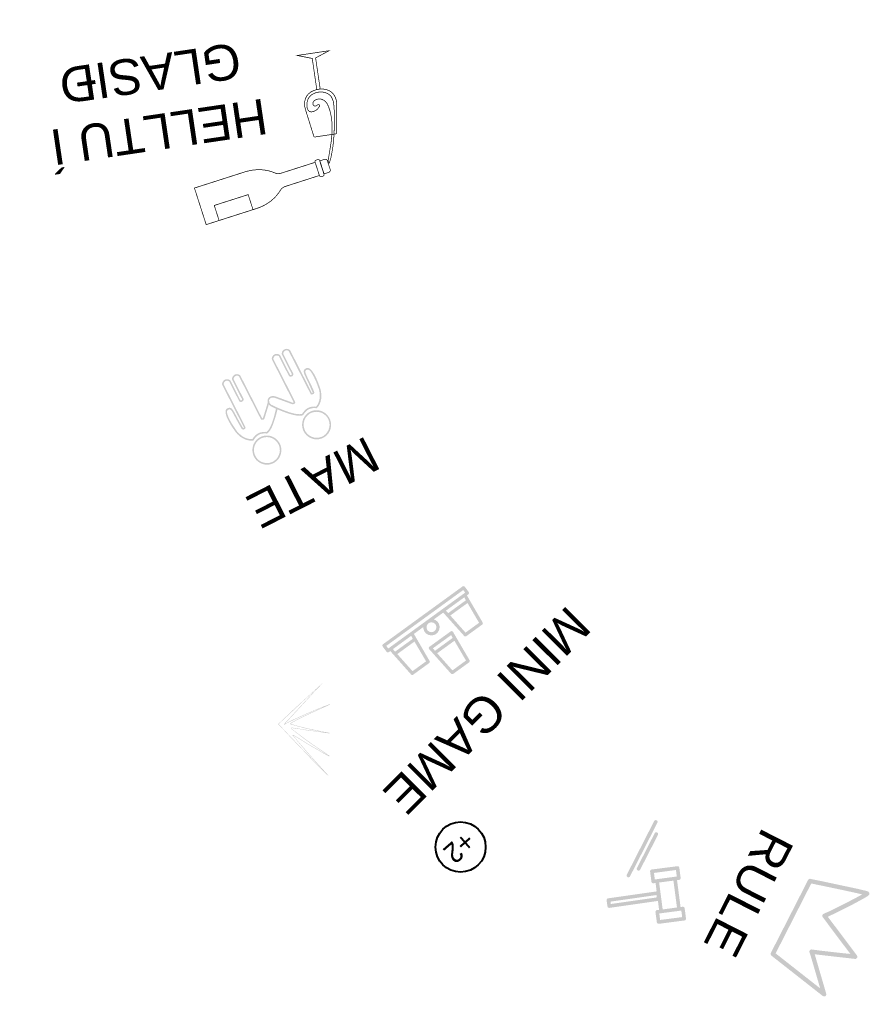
# Model space of a CAD drawing. Header units: millimetres. Extents: x -194 to 314, y -198 to 195.
# Drawn here: x -193.8 to -57, y -166.8 to -9.5 of the extents above; entities that cross this region are included whole.
import ezdxf

# ---------------------------------------------------------------- set-up
doc = ezdxf.new("R2010")
doc.units = ezdxf.units.MM
doc.header["$MEASUREMENT"] = 0
doc.layers.add('H', color=7, linetype='Continuous')
doc.layers.add('P', color=7, linetype='Continuous')
doc.styles.add('PDF AlfaSlabOne', font='arial.ttf')

msp = doc.modelspace()

# ---------------------------------------------------------------- hatches: boundary and pattern name
at = {"layer": 'H', "linetype": 'Continuous'}
for points in [[(-144.16, -131.24), (-144.36, -131.1), (-144.49, -130.98), (-145.17, -130.28), (-145.86, -129.6), (-147.09, -128.35), (-147.63, -127.79), (-148.17, -127.21), (-148.88, -126.48), (-149.59, -125.74), (-150.07, -125.24), (-150.76, -124.49), (-151.24, -123.98), (-151.46, -123.73), (-151.64, -123.55), (-151.99, -123.19), (-152.17, -123.01), (-152.19, -122.99), (-152.2, -122.95), (-152.17, -122.88), (-152.02, -122.75), (-151.77, -122.52), (-151.41, -122.18), (-151.17, -121.95), (-150.75, -121.55), (-149.92, -120.76), (-148.65, -119.59), (-147.81, -118.82), (-147.47, -118.51), (-146.82, -117.91), (-145.82, -117.02), (-145.16, -116.41), (-145.1, -116.38), (-145.47, -116.8), (-146.23, -117.59), (-147.37, -118.83), (-149.63, -121.28), (-151.14, -122.91), (-150.96, -122.83), (-150.79, -122.73), (-150.62, -122.63), (-150.29, -122.46), (-149.77, -122.21), (-149.43, -122.07), (-148.88, -121.8), (-147.75, -121.3), (-147.19, -121.06), (-146.87, -120.92), (-146.22, -120.64), (-145.57, -120.38), (-144.93, -120.11), (-144.6, -120), (-144.27, -119.86), (-143.93, -119.74), (-143.91, -119.72), (-143.88, -119.71), (-143.87, -119.8), (-143.89, -119.81), (-144.6, -120.14), (-145.31, -120.45), (-145.91, -120.73), (-147.1, -121.27), (-147.69, -121.55), (-147.98, -121.69), (-148.57, -121.98), (-149.15, -122.26), (-149.72, -122.58), (-149.99, -122.73), (-150.09, -122.78), (-150.18, -122.85), (-149.97, -122.98), (-149.55, -123.1), (-148.94, -123.27), (-148.53, -123.37), (-148.27, -123.44), (-147.73, -123.58), (-146.92, -123.75), (-145.85, -123.98), (-144.76, -124.2), (-144.21, -124.3), (-144.1, -124.33), (-143.99, -124.35), (-143.93, -124.38), (-143.97, -124.45), (-144.21, -124.41), (-144.62, -124.36), (-144.83, -124.33), (-145.14, -124.28), (-145.77, -124.18), (-146.72, -124.06), (-147.35, -123.98), (-147.58, -123.95), (-148.03, -123.88), (-148.7, -123.76), (-149.16, -123.7), (-149.35, -123.67), (-149.72, -123.61), (-149.92, -123.59), (-149.96, -123.59), (-150.04, -123.59), (-150.08, -123.59), (-150.1, -123.59), (-150.02, -123.68), (-149.88, -123.82), (-149.79, -123.89), (-149.1, -124.41), (-148.41, -124.93), (-148.14, -125.14), (-147.57, -125.55), (-146.73, -126.15), (-146.17, -126.54), (-145.91, -126.72), (-145.41, -127.06), (-144.64, -127.57), (-144.13, -127.92), (-144.17, -127.97), (-144.57, -127.72), (-144.93, -127.47), (-145.35, -127.19), (-146.16, -126.63), (-146.97, -126.07), (-147.77, -125.5), (-148.17, -125.2), (-148.5, -124.95), (-149.16, -124.44), (-149.49, -124.2), (-149.64, -124.08), (-149.94, -123.84), (-150.09, -123.71), (-150.12, -123.68), (-150.15, -123.64), (-150.06, -123.52), (-150.02, -123.52), (-149.91, -123.53), (-149.69, -123.55), (-149.59, -123.56), (-149.19, -123.62), (-148.4, -123.76), (-148, -123.82), (-146.8, -123.99), (-145.6, -124.14), (-144.96, -124.25), (-145.12, -124.2), (-145.35, -124.15), (-145.52, -124.12), (-145.59, -124.1), (-146.03, -124.02), (-146.78, -123.86), (-147.56, -123.69), (-148.3, -123.51), (-148.68, -123.4), (-149.08, -123.3), (-149.84, -123.08), (-150.22, -122.98), (-150.25, -122.97), (-150.28, -122.94), (-150.28, -122.85), (-150.26, -122.83), (-150.25, -122.8), (-150.21, -122.77), (-150.18, -122.76), (-149.83, -122.55), (-149.45, -122.35), (-149.08, -122.15), (-148.32, -121.77), (-147.18, -121.23), (-146.41, -120.88), (-145.98, -120.68), (-145.55, -120.49), (-145.21, -120.34), (-144.86, -120.19), (-145.19, -120.3), (-145.52, -120.42), (-145.62, -120.47), (-145.72, -120.52), (-146.11, -120.67), (-146.48, -120.82), (-147.14, -121.11), (-148.13, -121.54), (-148.78, -121.84), (-149.1, -121.99), (-149.87, -122.35), (-150.63, -122.71), (-150.77, -122.78), (-151.19, -123.03), (-151.25, -123.05), (-151.28, -122.95), (-151.25, -122.92), (-151.09, -122.74), (-150.92, -122.57), (-150.73, -122.36), (-150.33, -121.95), (-150.15, -121.73), (-149.93, -121.5), (-149.27, -120.78), (-148.42, -119.87), (-147.75, -119.14), (-147.5, -118.88), (-147.25, -118.6), (-146.91, -118.24), (-146.56, -117.85), (-146.31, -117.59), (-146.06, -117.33), (-146.1, -117.34), (-146.15, -117.39), (-146.51, -117.71), (-147.24, -118.37), (-148.33, -119.37), (-149.04, -120.05), (-150.49, -121.41), (-151.95, -122.77), (-152.02, -122.84), (-152.08, -122.89), (-152.09, -122.92), (-152.07, -122.99), (-152.03, -123.06), (-151.96, -123.12), (-151.38, -123.75), (-150.5, -124.68), (-149.91, -125.3), (-149.62, -125.6), (-149.2, -126.04), (-148.58, -126.69), (-148.16, -127.14), (-147.95, -127.36), (-147.69, -127.6), (-147.2, -128.13), (-146.94, -128.39), (-146.48, -128.86), (-146.02, -129.33), (-145.62, -129.74), (-145.23, -130.12), (-145.9, -129.37), (-146.58, -128.61), (-146.85, -128.31), (-147.4, -127.7), (-147.94, -127.08), (-148.46, -126.46), (-148.72, -126.15), (-149.02, -125.8), (-149.44, -125.28), (-149.73, -124.94), (-149.88, -124.77), (-149.9, -124.75), (-149.92, -124.72), (-149.75, -124.69), (-149.6, -124.77), (-149.33, -124.94), (-148.89, -125.2), (-148.61, -125.38), (-148.02, -125.75), (-147.1, -126.31), (-146.49, -126.66), (-146.19, -126.84), (-145.72, -127.11), (-145.04, -127.51), (-144.58, -127.78), (-144.35, -127.9), (-144.31, -127.92), (-144.24, -127.95), (-144.2, -127.96), (-144.17, -127.97), (-144.13, -127.92), (-144.06, -127.98), (-143.96, -128.04), (-143.93, -128.08), (-144, -128.15), (-144.15, -128.08), (-144.41, -127.95), (-144.53, -127.88), (-145.46, -127.34), (-146.38, -126.81), (-146.63, -126.66), (-147.14, -126.36), (-147.9, -125.9), (-148.4, -125.59), (-148.93, -125.26), (-149.46, -124.93), (-149.62, -124.84), (-149.78, -124.75), (-149.73, -124.83), (-149.62, -124.97), (-149.45, -125.18), (-149.34, -125.33), (-148.74, -126.04), (-148.13, -126.74), (-147.77, -127.16), (-147.05, -127.99), (-145.94, -129.22), (-145.2, -130.04), (-144.71, -130.58), (-144.23, -131.11), (-144.16, -131.19), (-144.16, -131.24), (-144.16, -131.24)], [(-91.7, -138.55), (-91.67, -138.52), (-91.65, -138.49), (-91.62, -138.46), (-91.59, -138.44), (-91.56, -138.42), (-91.52, -138.41), (-91.48, -138.4), (-91.46, -138.4), (-91.44, -138.4), (-91.4, -138.41), (-91.36, -138.41), (-91.33, -138.43), (-91.3, -138.44), (-91.26, -138.46), (-91.24, -138.49), (-91.21, -138.51), (-91.2, -138.54), (-91.19, -138.55), (-91.17, -138.58), (-91.16, -138.62), (-91.16, -138.66), (-91.15, -138.7), (-91.16, -138.74), (-91.17, -138.78), (-91.18, -138.81), (-95.59, -147.46), (-95.61, -147.49), (-95.63, -147.52), (-95.66, -147.55), (-95.69, -147.56), (-95.73, -147.58), (-95.76, -147.6), (-95.8, -147.6), (-95.82, -147.6), (-95.84, -147.6), (-95.88, -147.6), (-95.92, -147.59), (-95.95, -147.58), (-95.99, -147.56), (-96.02, -147.54), (-96.05, -147.52), (-96.07, -147.49), (-96.09, -147.47), (-96.09, -147.45), (-96.11, -147.42), (-96.12, -147.38), (-96.13, -147.34), (-96.13, -147.31), (-96.13, -147.27), (-96.12, -147.23), (-96.11, -147.2), (-91.7, -138.55)], [(-91.61, -140.5), (-91.59, -140.47), (-91.57, -140.44), (-91.54, -140.42), (-91.5, -140.39), (-91.47, -140.38), (-91.44, -140.37), (-91.39, -140.36), (-91.37, -140.36), (-91.36, -140.36), (-91.32, -140.36), (-91.28, -140.37), (-91.24, -140.38), (-91.21, -140.4), (-91.18, -140.43), (-91.15, -140.45), (-91.13, -140.48), (-91.11, -140.49), (-91.1, -140.51), (-91.09, -140.55), (-91.07, -140.58), (-91.06, -140.62), (-91.07, -140.66), (-91.07, -140.69), (-91.08, -140.73), (-91.09, -140.77), (-93.95, -146.37), (-93.97, -146.4), (-94, -146.43), (-94.03, -146.46), (-94.06, -146.49), (-94.09, -146.5), (-94.13, -146.52), (-94.17, -146.52), (-94.18, -146.52), (-94.21, -146.52), (-94.24, -146.52), (-94.28, -146.51), (-94.32, -146.5), (-94.36, -146.48), (-94.39, -146.46), (-94.41, -146.43), (-94.44, -146.41), (-94.45, -146.39), (-94.46, -146.37), (-94.48, -146.34), (-94.49, -146.3), (-94.49, -146.26), (-94.5, -146.22), (-94.49, -146.18), (-94.48, -146.15), (-94.47, -146.11), (-91.61, -140.5)], [(-66.93, -148.04), (-66.9, -148), (-66.82, -147.91), (-66.72, -147.86), (-66.61, -147.84), (-66.55, -147.86), (-64.68, -148.24), (-61.07, -149.01), (-58.96, -149.46), (-57.91, -149.71), (-57.58, -149.79), (-57.49, -149.82), (-57.35, -149.86), (-57.22, -149.93), (-57.18, -149.94), (-57.16, -149.99), (-57.11, -150.04), (-57.07, -150.12), (-57.07, -150.17), (-57.05, -150.22), (-57.07, -150.32), (-57.09, -150.4), (-57.12, -150.43), (-57.14, -150.46), (-57.26, -150.57), (-57.35, -150.63), (-57.52, -150.74), (-58.07, -151.06), (-58.82, -151.47), (-59.22, -150.9), (-58.51, -150.52), (-58.23, -150.35), (-58.34, -150.32), (-58.45, -150.3), (-59.31, -150.1), (-61.57, -149.61), (-65.1, -148.87), (-66.42, -148.6), (-72.15, -159.85), (-64.98, -165.48), (-65.45, -163.87), (-66.25, -161.13), (-66.62, -159.9), (-66.69, -159.69), (-66.72, -159.64), (-66.71, -159.55), (-66.7, -159.47), (-66.67, -159.38), (-66.64, -159.35), (-66.61, -159.31), (-66.53, -159.25), (-66.44, -159.23), (-66.36, -159.21), (-66.3, -159.22), (-66, -159.27), (-64.58, -159.45), (-61.68, -159.78), (-60.12, -159.94), (-62.86, -156.31), (-64.57, -154), (-64.6, -153.97), (-64.62, -153.9), (-64.64, -153.83), (-64.63, -153.75), (-64.62, -153.7), (-64.61, -153.67), (-64.57, -153.61), (-64.53, -153.54), (-64.46, -153.5), (-64.42, -153.49), (-64.16, -153.36), (-63.5, -153.07), (-62.7, -152.69), (-61.83, -152.24), (-60.47, -151.56), (-59.22, -150.9), (-58.82, -151.47), (-59.69, -151.94), (-60.65, -152.43), (-61.63, -152.93), (-62.56, -153.39), (-63.4, -153.78), (-63.74, -153.96), (-62.72, -155.32), (-59.07, -160.17), (-59.04, -160.22), (-59.01, -160.31), (-58.99, -160.41), (-59.02, -160.52), (-59.04, -160.55), (-59.07, -160.59), (-59.15, -160.68), (-59.23, -160.73), (-59.33, -160.74), (-59.39, -160.74), (-60.57, -160.6), (-63.06, -160.32), (-65.12, -160.08), (-65.86, -159.99), (-65.39, -161.6), (-64.35, -165.16), (-64.01, -166.34), (-63.99, -166.39), (-64, -166.5), (-64.04, -166.6), (-64.1, -166.69), (-64.15, -166.72), (-64.19, -166.75), (-64.3, -166.78), (-64.41, -166.77), (-64.51, -166.73), (-64.56, -166.71), (-72.82, -160.22), (-72.84, -160.19), (-72.88, -160.14), (-72.91, -160.1), (-72.93, -160.04), (-72.95, -159.99), (-72.95, -159.93), (-72.95, -159.87), (-72.93, -159.8), (-66.93, -148.04)]]:
    msp.add_hatch(color=256, dxfattribs=at).paths.add_polyline_path(points)

# ---------------------------------------------------------------- linework, layer by layer
at = {"layer": 'P', "const_width": 0.109}
for points in [[(-149.13, -15.32), (-146.73, -15.8), (-146, -20.8), (-145.45, -20.72), (-146.19, -15.72), (-144.04, -14.56), (-149.13, -15.32), (-149.13, -15.32)], [(-146.47, -28.35), (-146.42, -28.4), (-146.37, -28.43), (-146.32, -28.45), (-144.63, -28.19), (-142.96, -27.95), (-142.89, -27.92), (-142.85, -27.88), (-142.82, -27.83), (-142.8, -26.63), (-142.79, -23.59), (-142.8, -22.83), (-142.85, -22.54), (-143.03, -22.03), (-143.27, -21.6), (-143.58, -21.26), (-143.96, -21.01), (-144.41, -20.83), (-144.9, -20.74), (-145.44, -20.73), (-145.72, -20.76), (-146.02, -20.82), (-146.52, -20.98), (-146.97, -21.21), (-147.34, -21.51), (-147.63, -21.86), (-147.83, -22.28), (-147.95, -22.76), (-147.97, -23.29), (-147.93, -23.59), (-147.73, -24.32), (-146.82, -27.23), (-146.47, -28.35), (-146.47, -28.35), (-146.47, -28.35)], [(-144.03, -32.64), (-143.93, -32.46), (-143.77, -31.97), (-143.59, -31.11), (-143.51, -30.61), (-143.41, -30.03), (-143.3, -29.02), (-143.22, -28.05), (-143.19, -27.01), (-143.17, -26.42), (-143.17, -25.56), (-143.19, -24.23), (-143.25, -23.36), (-143.31, -22.94), (-143.35, -22.7), (-143.5, -22.28), (-143.69, -21.93), (-143.96, -21.65), (-144.27, -21.44), (-144.64, -21.3), (-145.05, -21.21), (-145.49, -21.2), (-145.73, -21.23), (-145.85, -21.24), (-146.11, -21.3), (-146.35, -21.4), (-146.59, -21.51), (-146.81, -21.64), (-147.01, -21.8), (-147.19, -22), (-147.34, -22.21), (-147.4, -22.31), (-147.44, -22.42), (-147.52, -22.66), (-147.58, -22.96), (-147.6, -23.26), (-147.59, -23.58), (-147.52, -23.87), (-147.41, -24.11), (-147.24, -24.3), (-147.12, -24.36), (-147.02, -24.39), (-146.82, -24.4), (-146.72, -24.38), (-146.53, -24.34), (-146.2, -24.19), (-145.9, -23.97), (-145.67, -23.68), (-145.58, -23.53), (-145.56, -23.48), (-145.54, -23.41), (-145.54, -23.35), (-145.56, -23.31), (-145.59, -23.27), (-145.67, -23.24), (-145.74, -23.23), (-145.83, -23.25), (-145.87, -23.27), (-145.95, -23.33), (-146.11, -23.44), (-146.2, -23.47), (-146.32, -23.48), (-146.4, -23.46), (-146.46, -23.41), (-146.55, -23.33), (-146.62, -23.18), (-146.63, -23.11), (-146.63, -23), (-146.57, -22.81), (-146.46, -22.66), (-146.3, -22.53), (-146.13, -22.44), (-145.93, -22.37), (-145.72, -22.33), (-145.53, -22.32), (-145.44, -22.33), (-145.26, -22.36), (-144.9, -22.51), (-144.6, -22.74), (-144.36, -23.04), (-144.27, -23.2), (-144.1, -23.58), (-143.84, -24.37), (-143.67, -25.18), (-143.57, -26), (-143.55, -26.42), (-143.53, -26.97), (-143.54, -27.52), (-143.57, -28.09), (-143.69, -29.28), (-143.98, -31.08), (-144.18, -32.23), (-144.03, -32.64), (-144.03, -32.64)], [(-151.06, -36.4), (-145.58, -34.64), (-146.26, -32.52), (-151.74, -34.27), (-151.87, -34.31), (-152.12, -34.33), (-152.39, -34.33), (-152.64, -34.27), (-152.76, -34.22), (-153.1, -34.08), (-153.78, -33.88), (-154.33, -33.78), (-154.93, -33.71), (-155.62, -33.71), (-156.35, -33.78), (-157.14, -33.94), (-157.57, -34.06), (-165.69, -36.66), (-163.8, -42.55), (-159.65, -41.22), (-155.68, -39.95), (-155.27, -39.81), (-154.53, -39.48), (-153.89, -39.11), (-153.34, -38.71), (-152.87, -38.29), (-152.5, -37.9), (-152.05, -37.33), (-151.87, -37.03), (-151.79, -36.92), (-151.61, -36.72), (-151.41, -36.56), (-151.19, -36.44), (-151.06, -36.4), (-151.06, -36.4)], [(-145.57, -34.69), (-146.28, -32.46), (-146.29, -32.42), (-146.28, -32.33), (-146.25, -32.25), (-146.18, -32.2), (-146.13, -32.17), (-145.84, -32.08), (-145.8, -32.07), (-145.71, -32.08), (-145.63, -32.11), (-145.57, -32.18), (-145.55, -32.24), (-144.84, -34.45), (-144.83, -34.51), (-144.84, -34.6), (-144.87, -34.67), (-144.94, -34.73), (-144.99, -34.75), (-145.28, -34.84), (-145.32, -34.85), (-145.41, -34.85), (-145.49, -34.8), (-145.55, -34.73), (-145.57, -34.69), (-145.57, -34.69)], [(-144.83, -34.38), (-144.07, -34.14), (-144, -34.11), (-143.9, -34.02), (-143.84, -33.91), (-143.82, -33.76), (-143.83, -33.69), (-144.3, -32.27), (-144.32, -32.2), (-144.41, -32.1), (-144.53, -32.04), (-144.67, -32.03), (-144.74, -32.04), (-145.5, -32.28), (-144.83, -34.38), (-144.83, -34.38)], [(-161.72, -41.89), (-162.5, -39.46), (-157.04, -37.72), (-156.27, -40.12)]]:
    msp.add_lwpolyline(points, dxfattribs=at)

# ---------------------------------------------------------------- texts
at = {"char_height": 5.726, "attachment_point": 5, "style": 'PDF AlfaSlabOne', "bg_fill": 3, "box_fill_scale": 1.5, "bg_fill_color": 256, "bg_fill_transparency": 0}
for s, insert, rotation in [('MATE', (-146.57, -84.08), 207), ('MINI GAME', (-118.61, -120.75), 225.1136)]:
    msp.add_mtext(s, dxfattribs=dict(at, insert=insert, rotation=rotation))

# ---------------------------------------------------------------- next in the draw order: hatches: boundary and pattern name
at = {"layer": 'H', "linetype": 'Continuous'}
for points in [[(-151.2, -62.62), (-151.14, -62.6), (-151.03, -62.56), (-150.82, -62.54), (-150.62, -62.58), (-150.42, -62.67), (-150.33, -62.73), (-150.29, -62.77), (-146.79, -69.64), (-146.72, -69.64), (-146.69, -69.61), (-146.66, -69.58), (-147.18, -68.38), (-147.57, -67.56), (-147.77, -67.15), (-147.98, -66.68), (-148.07, -66.43), (-148.11, -66.2), (-148.08, -66.02), (-147.99, -65.87), (-147.83, -65.73), (-147.73, -65.68), (-147.67, -65.65), (-147.56, -65.62), (-147.38, -65.62), (-147.24, -65.67), (-147.17, -65.71), (-147, -65.83), (-146.74, -66.11), (-146.43, -66.6), (-146.13, -67.16), (-145.76, -68.03), (-145.45, -68.9), (-145.41, -69.03), (-145.32, -69.39), (-145.26, -70.04), (-145.29, -70.6), (-145.4, -71.08), (-145.55, -71.46), (-145.72, -71.75), (-145.93, -72.03), (-145.97, -72.06), (-146.01, -72.1), (-146.04, -72.1), (-146.06, -72.11), (-146.17, -72.09), (-146.65, -72.09), (-147.06, -72.18), (-147.27, -72.27), (-147.5, -72.4), (-147.82, -72.69), (-148.12, -73.08), (-148.16, -73.16), (-148.18, -73.2), (-148.25, -73.24), (-148.53, -73.31), (-148.86, -73.32), (-149.32, -73.27), (-149.95, -73.14), (-150.75, -72.9), (-151.74, -72.53), (-152.33, -72.28), (-152.47, -72.9), (-152.77, -73.92), (-153.04, -74.71), (-153.3, -75.3), (-153.54, -75.7), (-153.74, -75.96), (-153.96, -76.15), (-154.01, -76.17), (-154.06, -76.18), (-154.17, -76.16), (-154.66, -76.17), (-155.08, -76.26), (-155.29, -76.36), (-155.52, -76.49), (-155.83, -76.77), (-156.12, -77.16), (-156.35, -77.06), (-156.25, -76.89), (-155.93, -76.5), (-155.6, -76.24), (-155.41, -76.13), (-155.17, -76.02), (-154.76, -75.94), (-154.25, -75.9), (-154.08, -75.92), (-154.01, -75.87), (-153.81, -75.65), (-153.62, -75.36), (-153.41, -74.95), (-153.18, -74.39), (-152.94, -73.65), (-152.7, -72.73), (-152.57, -72.18), (-152.93, -72.01), (-153.31, -71.83), (-153.43, -71.77), (-153.64, -71.59), (-153.72, -71.48), (-154.06, -72.6), (-154.32, -73.45), (-154.38, -73.61), (-154.39, -73.68), (-154.4, -73.71), (-154.48, -73.83), (-154.55, -73.9), (-154.6, -73.94), (-154.66, -73.95), (-154.81, -73.97), (-154.92, -73.95), (-154.98, -73.9), (-158.51, -66.99), (-158.57, -66.94), (-158.69, -66.88), (-158.84, -66.87), (-158.98, -66.88), (-159.05, -66.9), (-159.12, -66.94), (-159.25, -67.05), (-159.34, -67.18), (-159.38, -67.34), (-159.39, -67.44), (-157.76, -70.64), (-157.75, -70.66), (-157.75, -70.69), (-157.76, -70.73), (-157.81, -70.84), (-157.93, -70.99), (-158, -71.03), (-158.06, -71.06), (-158.2, -71.09), (-158.36, -71.06), (-158.4, -71.04), (-158.46, -71.01), (-160.1, -67.8), (-160.17, -67.74), (-160.34, -67.69), (-160.51, -67.67), (-160.67, -67.72), (-160.74, -67.76), (-160.79, -67.8), (-160.89, -67.91), (-160.95, -68.03), (-160.98, -68.17), (-160.99, -68.25), (-157.48, -75.14), (-157.46, -75.21), (-157.5, -75.34), (-157.61, -75.45), (-157.67, -75.48), (-157.71, -75.51), (-157.82, -75.53), (-157.97, -75.52), (-157.99, -75.51), (-158.05, -75.48), (-158.41, -74.85), (-158.96, -73.86), (-159.17, -73.47), (-159.38, -73.06), (-159.69, -72.54), (-159.87, -72.35), (-159.97, -72.29), (-160.08, -72.29), (-160.2, -72.32), (-160.31, -72.37), (-160.35, -72.41), (-160.41, -72.49), (-160.43, -72.55), (-160.46, -72.71), (-160.39, -73.07), (-160.23, -73.5), (-160.01, -73.97), (-159.6, -74.69), (-159.04, -75.53), (-158.84, -75.82), (-158.63, -76.05), (-158.23, -76.42), (-157.85, -76.69), (-157.48, -76.87), (-157.13, -76.99), (-156.82, -77.05), (-156.48, -77.07), (-156.35, -77.06), (-156.12, -77.16), (-156.15, -77.24), (-156.19, -77.27), (-156.2, -77.29), (-156.23, -77.3), (-156.31, -77.31), (-156.65, -77.32), (-156.99, -77.28), (-157.38, -77.18), (-157.82, -76.98), (-158.31, -76.69), (-158.79, -76.25), (-159.04, -75.97), (-159.12, -75.86), (-159.64, -75.1), (-160.12, -74.29), (-160.41, -73.72), (-160.61, -73.18), (-160.69, -72.81), (-160.69, -72.6), (-160.68, -72.5), (-160.64, -72.38), (-160.53, -72.23), (-160.45, -72.16), (-160.39, -72.13), (-160.28, -72.07), (-160.08, -72.03), (-159.9, -72.04), (-159.74, -72.13), (-159.58, -72.29), (-159.42, -72.51), (-159.17, -72.95), (-158.95, -73.36), (-158.53, -74.15), (-157.87, -75.29), (-157.82, -75.27), (-157.78, -75.27), (-157.73, -75.23), (-157.72, -75.21), (-161.22, -68.34), (-161.23, -68.31), (-161.24, -68.18), (-161.2, -67.96), (-161.09, -67.78), (-160.96, -67.62), (-160.87, -67.56), (-160.84, -67.53), (-160.81, -67.51), (-160.71, -67.47), (-160.47, -67.43), (-160.25, -67.45), (-160.03, -67.55), (-159.92, -67.62), (-159.9, -67.66), (-158.29, -70.83), (-158.24, -70.84), (-158.18, -70.83), (-158.13, -70.83), (-158.1, -70.81), (-158.04, -70.74), (-158.01, -70.69), (-159.62, -67.52), (-159.63, -67.5), (-159.64, -67.34), (-159.57, -67.09), (-159.44, -66.87), (-159.25, -66.71), (-159.13, -66.67), (-159.03, -66.63), (-158.82, -66.61), (-158.62, -66.65), (-158.42, -66.74), (-158.33, -66.8), (-154.8, -73.72), (-154.73, -73.72), (-154.67, -73.67), (-154.64, -73.61), (-154.61, -73.53), (-154.56, -73.37), (-154.25, -72.37), (-153.88, -71.14), (-153.91, -71), (-153.92, -70.75), (-153.82, -70.53), (-153.65, -70.34), (-153.54, -70.27), (-153.45, -70.22), (-153.22, -70.15), (-152.99, -70.13), (-152.76, -70.17), (-152.64, -70.2), (-150.36, -71.04), (-149.92, -71.21), (-149.99, -71.44), (-150.77, -71.15), (-152.73, -70.44), (-152.82, -70.42), (-153, -70.39), (-153.17, -70.4), (-153.35, -70.44), (-153.42, -70.48), (-153.5, -70.53), (-153.61, -70.67), (-153.67, -70.82), (-153.66, -71.01), (-153.64, -71.11), (-153.61, -71.18), (-153.53, -71.34), (-153.42, -71.46), (-153.27, -71.57), (-153.19, -71.6), (-152.54, -71.92), (-151.42, -72.39), (-150.51, -72.72), (-149.79, -72.92), (-149.24, -73.03), (-148.83, -73.06), (-148.45, -73.04), (-148.36, -73.01), (-148.27, -72.86), (-147.94, -72.46), (-147.63, -72.18), (-147.42, -72.08), (-147.41, -72.05), (-147.21, -71.97), (-146.81, -71.86), (-146.3, -71.82), (-146.11, -71.85), (-146.03, -71.74), (-145.83, -71.45), (-145.7, -71.17), (-145.6, -70.83), (-145.52, -70.42), (-145.51, -69.94), (-145.57, -69.4), (-145.65, -69.09), (-145.76, -68.76), (-146.11, -67.81), (-146.46, -67.07), (-146.71, -66.61), (-146.96, -66.23), (-147.22, -65.96), (-147.34, -65.89), (-147.42, -65.87), (-147.52, -65.87), (-147.57, -65.89), (-147.67, -65.94), (-147.78, -66.02), (-147.82, -66.11), (-147.85, -66.23), (-147.79, -66.48), (-147.55, -67.04), (-147.35, -67.45), (-147.15, -67.85), (-146.67, -68.87), (-146.4, -69.52), (-146.38, -69.59), (-146.41, -69.63), (-146.47, -69.75), (-146.55, -69.82), (-146.61, -69.85), (-146.66, -69.88), (-146.82, -69.9), (-146.92, -69.87), (-146.98, -69.83), (-150.51, -62.91), (-150.57, -62.87), (-150.7, -62.81), (-150.84, -62.79), (-150.97, -62.8), (-151.05, -62.83), (-151.12, -62.86), (-151.25, -62.96), (-151.34, -63.11), (-151.38, -63.27), (-151.4, -63.36), (-149.76, -66.58), (-149.75, -66.62), (-149.78, -66.69), (-149.85, -66.84), (-149.94, -66.93), (-150, -66.96), (-150.09, -67), (-150.27, -67), (-150.38, -66.98), (-150.42, -66.96), (-150.45, -66.94), (-150.47, -66.93), (-152.1, -63.72), (-152.18, -63.67), (-152.34, -63.62), (-152.51, -63.61), (-152.67, -63.65), (-152.74, -63.69), (-152.79, -63.73), (-152.89, -63.84), (-152.95, -63.96), (-152.98, -64.1), (-152.99, -64.18), (-149.48, -71.07), (-149.45, -71.15), (-149.5, -71.26), (-149.61, -71.38), (-149.66, -71.42), (-149.72, -71.43), (-149.82, -71.46), (-149.95, -71.45), (-149.99, -71.44), (-149.92, -71.21), (-149.84, -71.21), (-149.79, -71.2), (-149.75, -71.18), (-149.72, -71.15), (-153.22, -64.26), (-153.23, -64.24), (-153.24, -64.11), (-153.2, -63.89), (-153.1, -63.7), (-152.96, -63.54), (-152.87, -63.48), (-152.76, -63.41), (-152.52, -63.35), (-152.27, -63.37), (-152.04, -63.47), (-151.92, -63.54), (-150.29, -66.76), (-150.21, -66.75), (-150.14, -66.75), (-150.1, -66.74), (-150.07, -66.71), (-150.04, -66.65), (-150.01, -66.62), (-151.62, -63.45), (-151.64, -63.43), (-151.64, -63.28), (-151.59, -63.04), (-151.48, -62.85), (-151.3, -62.68), (-151.2, -62.62)], [(-147.09, -72.68), (-146.89, -72.57), (-146.44, -72.45), (-145.98, -72.43), (-145.53, -72.47), (-145.11, -72.62), (-144.71, -72.84), (-144.37, -73.13), (-144.07, -73.5), (-143.95, -73.71), (-143.85, -73.93), (-143.73, -74.38), (-143.7, -74.83), (-143.94, -74.82), (-143.97, -74.41), (-144.08, -74.02), (-144.18, -73.82), (-144.28, -73.63), (-144.53, -73.31), (-144.85, -73.05), (-145.2, -72.85), (-145.58, -72.73), (-145.99, -72.68), (-146.39, -72.7), (-146.78, -72.81), (-146.98, -72.89), (-147.17, -73), (-147.49, -73.26), (-147.75, -73.57), (-147.95, -73.93), (-148.07, -74.31), (-148.11, -74.71), (-148.08, -75.12), (-147.97, -75.51), (-147.89, -75.71), (-147.78, -75.9), (-147.52, -76.22), (-147.21, -76.48), (-146.86, -76.68), (-146.48, -76.81), (-146.08, -76.86), (-145.67, -76.83), (-145.27, -76.72), (-145.07, -76.64), (-144.89, -76.53), (-144.57, -76.27), (-144.31, -75.96), (-144.12, -75.6), (-144, -75.23), (-143.94, -74.82), (-143.7, -74.83), (-143.75, -75.28), (-143.88, -75.71), (-144.1, -76.11), (-144.4, -76.46), (-144.76, -76.75), (-144.96, -76.85), (-145.18, -76.96), (-145.63, -77.08), (-146.08, -77.12), (-146.53, -77.06), (-146.96, -76.91), (-147.35, -76.69), (-147.7, -76.4), (-147.99, -76.04), (-148.1, -75.82), (-148.21, -75.61), (-148.34, -75.15), (-148.37, -74.7), (-148.31, -74.25), (-148.18, -73.82), (-147.96, -73.44), (-147.67, -73.08), (-147.31, -72.79), (-147.09, -72.68)], [(-155.09, -76.75), (-154.88, -76.65), (-154.43, -76.52), (-153.98, -76.5), (-153.53, -76.55), (-153.11, -76.69), (-152.71, -76.91), (-152.36, -77.21), (-152.07, -77.57), (-151.95, -77.78), (-151.85, -78), (-151.73, -78.45), (-151.7, -78.9), (-151.75, -79.36), (-151.88, -79.79), (-152.1, -80.18), (-152.39, -80.53), (-152.76, -80.82), (-152.96, -80.92), (-153.18, -81.03), (-153.63, -81.16), (-154.08, -81.19), (-154.53, -81.14), (-154.95, -80.99), (-155.35, -80.77), (-155.22, -80.56), (-154.86, -80.76), (-154.48, -80.88), (-154.08, -80.93), (-153.67, -80.91), (-153.27, -80.79), (-153.07, -80.71), (-152.9, -80.6), (-152.56, -80.34), (-152.31, -80.04), (-152.12, -79.68), (-151.99, -79.3), (-151.94, -78.9), (-151.98, -78.49), (-152.08, -78.09), (-152.18, -77.9), (-152.28, -77.71), (-152.54, -77.39), (-152.85, -77.12), (-153.2, -76.92), (-153.58, -76.8), (-153.99, -76.75), (-154.38, -76.77), (-154.79, -76.89), (-154.98, -76.97), (-155.16, -77.08), (-155.49, -77.33), (-155.75, -77.65), (-155.94, -78), (-156.07, -78.38), (-156.12, -78.79), (-156.08, -79.19), (-155.97, -79.59), (-155.88, -79.78), (-155.77, -79.97), (-155.52, -80.29), (-155.22, -80.56), (-155.35, -80.77), (-155.7, -80.48), (-155.99, -80.11), (-156.11, -79.9), (-156.21, -79.68), (-156.33, -79.23), (-156.37, -78.78), (-156.31, -78.32), (-156.18, -77.9), (-155.95, -77.51), (-155.67, -77.15), (-155.3, -76.86), (-155.09, -76.75)], [(-122.54, -100.79), (-122.48, -100.77), (-122.38, -100.74), (-122.29, -100.76), (-122.2, -100.81), (-122.16, -100.85), (-121.54, -101.7), (-121.52, -101.75), (-121.5, -101.85), (-121.51, -101.94), (-121.57, -102.03), (-121.61, -102.06), (-121.84, -102.23), (-122.27, -102.54), (-125.21, -104.68), (-124.85, -105.08), (-122, -103.01), (-122.27, -102.54), (-121.84, -102.23), (-119.3, -106.59), (-119.28, -106.62), (-119.27, -106.73), (-119.29, -106.81), (-119.33, -106.89), (-119.37, -106.92), (-119.88, -106.64), (-121.74, -103.46), (-124.51, -105.46), (-122.06, -108.22), (-119.88, -106.64), (-119.37, -106.92), (-121.94, -108.79), (-121.98, -108.81), (-122.08, -108.84), (-122.16, -108.83), (-122.25, -108.78), (-122.28, -108.75), (-125.65, -105), (-127.16, -106.09), (-126.96, -106.16), (-126.62, -106.41), (-126.48, -106.58), (-126.33, -106.8), (-126.22, -107.3), (-126.31, -107.8), (-126.57, -108.24), (-126.78, -108.41), (-127, -108.56), (-127.5, -108.67), (-128, -108.6), (-128.44, -108.34), (-128.61, -108.13), (-128.73, -107.95), (-128.86, -107.54), (-128.86, -107.33), (-128.34, -107.38), (-128.27, -107.68), (-128.19, -107.82), (-128.08, -107.94), (-127.82, -108.1), (-127.52, -108.15), (-127.22, -108.08), (-127.09, -107.99), (-126.96, -107.89), (-126.8, -107.63), (-126.75, -107.33), (-126.82, -107.03), (-126.9, -106.89), (-127.01, -106.76), (-127.27, -106.61), (-127.57, -106.56), (-127.87, -106.63), (-128.01, -106.71), (-128.13, -106.82), (-128.29, -107.08), (-128.34, -107.38), (-128.86, -107.33), (-130.37, -108.43), (-130.81, -108.74), (-133.75, -110.88), (-133.39, -111.28), (-130.54, -109.21), (-130.81, -108.74), (-130.37, -108.43), (-127.84, -112.79), (-127.81, -112.82), (-127.8, -112.93), (-127.82, -113.01), (-127.88, -113.1), (-127.91, -113.12), (-128.41, -112.84), (-130.28, -109.66), (-133.04, -111.67), (-130.59, -114.42), (-128.41, -112.84), (-127.91, -113.12), (-130.47, -114.98), (-130.51, -115.01), (-130.61, -115.04), (-130.7, -115.03), (-130.79, -114.98), (-130.82, -114.96), (-134.17, -111.19), (-134.5, -110.78), (-122.13, -101.79), (-122.43, -101.36), (-134.81, -110.35), (-134.5, -110.78), (-134.17, -111.19), (-134.41, -111.36), (-134.46, -111.39), (-134.56, -111.42), (-134.65, -111.4), (-134.74, -111.35), (-134.77, -111.31), (-135.39, -110.46), (-135.42, -110.41), (-135.44, -110.31), (-135.43, -110.22), (-135.37, -110.13), (-135.34, -110.09), (-122.54, -100.79)], [(-124.45, -108.02), (-124.38, -108.62), (-127.32, -110.75), (-126.97, -111.14), (-124.12, -109.07), (-124.38, -108.62), (-124.45, -108.02), (-124.4, -108), (-124.3, -107.97), (-124.24, -107.98), (-124.19, -107.99), (-124.1, -108.06), (-124.07, -108.11), (-121.41, -112.66), (-121.39, -112.69), (-121.38, -112.79), (-121.4, -112.88), (-121.45, -112.97), (-121.48, -113), (-121.99, -112.71), (-123.85, -109.53), (-126.62, -111.54), (-124.16, -114.3), (-121.99, -112.71), (-121.48, -113), (-124.04, -114.86), (-124.08, -114.89), (-124.18, -114.91), (-124.28, -114.89), (-124.36, -114.85), (-124.39, -114.83), (-127.9, -110.89), (-127.93, -110.85), (-127.98, -110.74), (-127.97, -110.69), (-127.96, -110.63), (-127.91, -110.54), (-127.87, -110.5), (-124.45, -108.02)]]:
    msp.add_hatch(color=256, dxfattribs=at).paths.add_polyline_path(points)

# ---------------------------------------------------------------- next in the draw order: linework, layer by layer
msp.add_circle((-122.85, -142.73), 4.03)

# ---------------------------------------------------------------- next in the draw order: texts
at = {"char_height": 5.726, "attachment_point": 5, "style": 'PDF AlfaSlabOne', "bg_fill": 3, "box_fill_scale": 1.5, "bg_fill_color": 256, "bg_fill_transparency": 0}
for s, insert, rotation in [('HELLTU Í\\PGLASIÐ', (-172.11, -22.87), 188.424), ('RULE', (-76.5, -150.13), 243)]:
    msp.add_mtext(s, dxfattribs=dict(at, insert=insert, rotation=rotation))
at = {"insert": (-120.11, -142.42), "char_height": 3.2, "attachment_point": 1, "rotation": 221.0009}
msp.add_mtext_dynamic_manual_height_columns('+2', width=3.3018, gutter_width=5, heights=[1.37], dxfattribs=at)

# ---------------------------------------------------------------- next in the draw order: hatches: boundary and pattern name
at = {"layer": 'H', "linetype": 'Continuous'}
msp.add_hatch(color=256, dxfattribs=at).paths.add_polyline_path([(-99.29, -151.09), (-99.27, -151.07), (-99.25, -151.05), (-99.22, -151.03), (-99.2, -151.02), (-99.17, -151), (-99.15, -150.99), (-99.12, -150.99), (-91.3, -149.87), (-91.47, -148.52), (-90.9, -148.44), (-90.33, -152.77), (-89.17, -152.62), (-88.03, -152.46), (-88.6, -148.14), (-90.9, -148.44), (-91.47, -148.52), (-91.81, -148.56), (-91.83, -148.56), (-91.86, -148.56), (-91.89, -148.56), (-91.92, -148.55), (-91.95, -148.55), (-91.97, -148.54), (-92, -148.53), (-92.02, -148.51), (-92.04, -148.5), (-92.07, -148.48), (-92.08, -148.46), (-92.1, -148.43), (-92.11, -148.4), (-92.12, -148.38), (-92.13, -148.35), (-92.14, -148.33), (-92.35, -146.68), (-92.35, -146.64), (-92.35, -146.61), (-92.35, -146.58), (-92.34, -146.55), (-92.32, -146.53), (-92.32, -146.5), (-92.3, -146.48), (-92.28, -146.46), (-92.26, -146.43), (-92.24, -146.42), (-92.22, -146.4), (-92.19, -146.38), (-92.17, -146.37), (-92.14, -146.37), (-92.11, -146.35), (-87.98, -145.82), (-87.93, -145.82), (-87.9, -145.81), (-87.87, -145.82), (-87.85, -145.83), (-87.82, -145.84), (-87.79, -145.85), (-87.77, -145.86), (-87.75, -145.88), (-87.73, -145.9), (-87.71, -145.92), (-87.7, -145.94), (-87.68, -145.97), (-87.67, -145.99), (-87.66, -146.02), (-87.65, -146.05), (-87.65, -146.07), (-87.44, -147.69), (-87.44, -147.7), (-87.44, -147.74), (-87.44, -147.77), (-87.45, -147.79), (-87.46, -147.82), (-87.47, -147.85), (-87.48, -147.87), (-87.5, -147.9), (-87.51, -147.92), (-87.53, -147.94), (-87.55, -147.96), (-87.58, -147.98), (-87.6, -147.99), (-87.62, -148), (-87.65, -148.01), (-87.68, -148.02), (-88.02, -148.07), (-88.06, -147.48), (-88.19, -146.43), (-91.73, -146.9), (-91.6, -147.95), (-89.88, -147.72), (-88.39, -147.52), (-88.06, -147.48), (-88.02, -148.07), (-87.45, -152.39), (-87.1, -152.34), (-87.07, -152.34), (-87.04, -152.34), (-87.01, -152.35), (-86.99, -152.35), (-86.96, -152.37), (-86.93, -152.38), (-86.91, -152.4), (-86.89, -152.41), (-86.87, -152.43), (-86.85, -152.45), (-86.84, -152.47), (-86.82, -152.5), (-86.81, -152.52), (-86.79, -152.55), (-86.79, -152.58), (-86.79, -152.59), (-86.58, -154.22), (-86.58, -154.27), (-86.58, -154.29), (-86.58, -154.32), (-86.59, -154.35), (-86.6, -154.37), (-86.61, -154.4), (-86.63, -154.42), (-86.65, -154.44), (-86.67, -154.47), (-86.69, -154.49), (-86.72, -154.51), (-86.74, -154.52), (-86.76, -154.53), (-86.79, -154.54), (-86.82, -154.55), (-90.95, -155.09), (-91, -155.09), (-91.03, -155.09), (-91.05, -155.09), (-91.08, -155.07), (-91.1, -155.07), (-91.13, -155.06), (-91.16, -155.04), (-91.18, -155.02), (-91.2, -155.01), (-91.22, -154.98), (-91.23, -154.96), (-91.25, -154.94), (-91.26, -154.91), (-91.27, -154.88), (-91.27, -154.85), (-91.49, -153.21), (-91.49, -153.17), (-91.49, -153.13), (-91.48, -153.11), (-91.48, -153.08), (-91.46, -153.06), (-91.45, -153.03), (-91.43, -153), (-91.42, -152.99), (-91.4, -152.96), (-91.38, -152.94), (-91.35, -152.92), (-91.33, -152.92), (-91.3, -152.9), (-91.27, -152.89), (-91.25, -152.88), (-91.23, -152.89), (-90.91, -152.84), (-90.87, -153.43), (-90.74, -154.47), (-87.19, -154.01), (-87.33, -152.96), (-89.02, -153.18), (-90.54, -153.38), (-90.56, -153.38), (-90.87, -153.43), (-90.91, -152.84), (-91.09, -151.41), (-91.28, -150.84), (-91.33, -150.46), (-98.73, -151.52), (-98.68, -151.9), (-91.28, -150.84), (-91.09, -151.41), (-98.88, -152.52), (-98.93, -152.52), (-98.96, -152.53), (-98.99, -152.52), (-99.02, -152.51), (-99.04, -152.51), (-99.07, -152.49), (-99.09, -152.47), (-99.11, -152.46), (-99.13, -152.44), (-99.15, -152.42), (-99.17, -152.4), (-99.18, -152.38), (-99.2, -152.35), (-99.21, -152.32), (-99.21, -152.29), (-99.22, -152.28), (-99.35, -151.32), (-99.36, -151.27), (-99.35, -151.25), (-99.35, -151.22), (-99.35, -151.19), (-99.33, -151.16), (-99.32, -151.13), (-99.3, -151.11), (-99.29, -151.09)])

doc.saveas('drawing.dxf')
